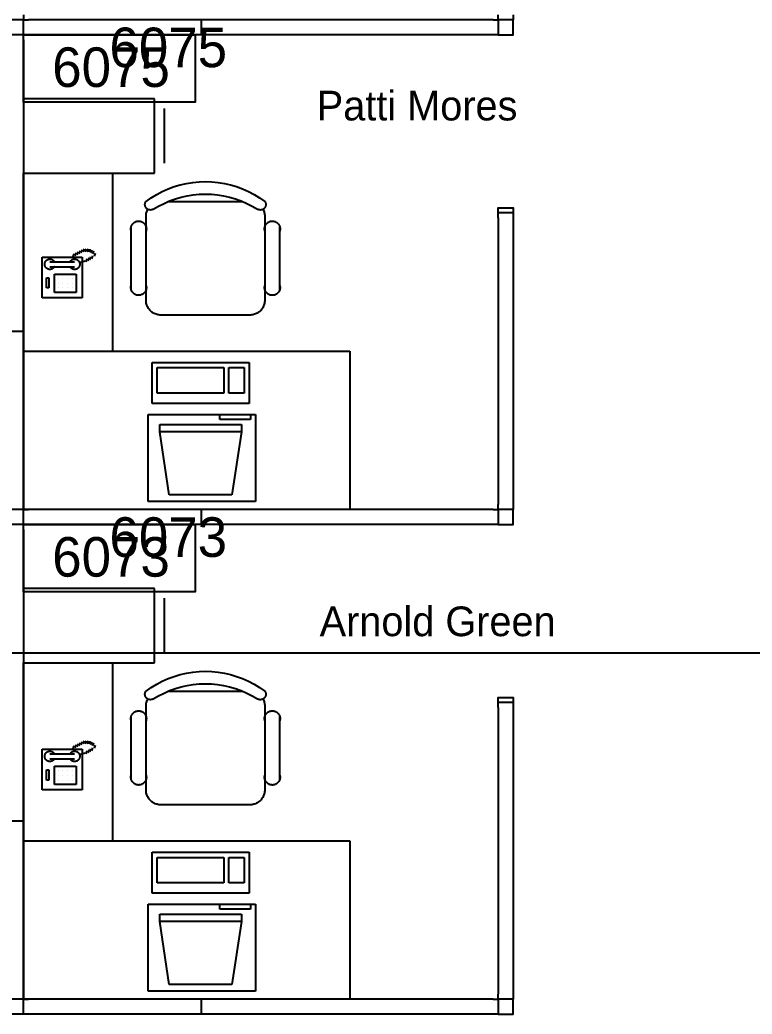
# Model space of a CAD drawing. Header units: millimetres. Extents: x 18694 to 89916, y 18694 to 89916.
# Drawn here: x 63316 to 67077, y 74955 to 80061 of the extents above; entities that cross this region are included whole.
import ezdxf

# ---------------------------------------------------------------- set-up
doc = ezdxf.new("R2010")
doc.units = ezdxf.units.MM
doc.layers.get('0').update_dxf_attribs({"linetype": 'CONTINUOUS'})
for name, color, linetype in [('EMPLOYEE', 7, 'CONTINUOUS'), ('GRIDLN', 7, 'CONTINUOUS'), ('PANELS_201', 7, 'CONTINUOUS'), ('RMNUM', 7, 'CONTINUOUS')]:
    doc.layers.add(name, color=color, linetype=linetype)

msp = doc.modelspace()

# ---------------------------------------------------------------- linework, layer by layer
for p, q in [((63334.9, 79655.953953), (63334.9, 79273.366453)), ((64008, 79655.953953), (63334.9, 79655.953953)), ((64008, 79273.366453), (64008, 79655.953953)), ((64058.8, 79324.166453), (64058.8, 79605.153953)), ((63334.9, 79273.366453), (64008, 79273.366453)), ((63334.9, 79273.366453), (63792.1, 79273.366453)), ((63334.9, 77546.166453), (63334.9, 79273.366453)), ((63792.1, 79273.366453), (63792.1, 78358.966453)), ((64079.784986, 79128.947148), (64457.742814, 79128.947148)), ((63963.9639, 78620.947148), (63963.9639, 79052.747148)), ((64573.5639, 79052.747148), (64573.5639, 78620.947148)), ((63887.7639, 78674.922148), (63887.7639, 78998.772148)), ((64650.830337, 78674.922148), (64650.830337, 78998.772148)), ((63630.33839, 78864.832152), (63635.41839, 78880.072152)), ((63640.49839, 78869.912152), (63645.57839, 78885.152152)), ((63650.65839, 78869.912152), (63655.73839, 78885.152152)), ((63660.81839, 78869.912152), (63665.89839, 78885.152152)), ((63670.97839, 78869.912152), (63676.05839, 78885.152152)), ((63681.13839, 78864.832152), (63686.21839, 78880.072152)), ((63430.164421, 78633.627943), (63430.164421, 78842.042114)), ((63430.164421, 78842.042114), (63636.007879, 78842.042114)), ((63589.69839, 78844.512152), (63594.77839, 78859.752152)), ((63599.85839, 78849.592152), (63604.93839, 78864.832152)), ((63610.01839, 78854.672152), (63615.09839, 78869.912152)), ((63620.17839, 78859.752152), (63625.25839, 78874.992152)), ((63636.007879, 78842.042114), (63636.007879, 78633.627943)), ((63655.73839, 78819.112152), (63660.81839, 78834.352152)), ((63665.89839, 78824.192152), (63670.97839, 78839.432152)), ((63676.05839, 78829.272152), (63681.13839, 78844.512152)), ((63686.21839, 78834.352152), (63691.29839, 78849.592152)), ((63691.29839, 78859.752152), (63696.37839, 78874.992152)), ((63698.532436, 78847.797837), (63703.612436, 78863.037837)), ((63469.905294, 78818.725237), (63596.905294, 78818.725237)), ((63469.905294, 78793.325237), (63596.905294, 78793.325237)), ((63621.756274, 78815.026881), (63650.65839, 78824.192152)), ((63453.354156, 78684.368647), (63453.354156, 78735.962397)), ((63453.354156, 78735.962397), (63465.260406, 78735.962397)), ((63465.260406, 78735.962397), (63465.260406, 78684.368647)), ((63493.041656, 78660.556147), (63493.041656, 78755.806147)), ((63493.041656, 78755.806147), (63604.166656, 78755.806147)), ((63512.885406, 78731.993647), (63512.885406, 78731.993647)), ((63536.697906, 78731.993647), (63536.697906, 78731.993647)), ((63560.510406, 78731.993647), (63560.510406, 78731.993647)), ((63584.322906, 78731.993647), (63584.322906, 78731.993647)), ((63604.166656, 78755.806147), (63604.166656, 78660.556147)), ((63465.260406, 78684.368647), (63453.354156, 78684.368647)), ((63512.885406, 78708.181147), (63512.885406, 78708.181147)), ((63512.885406, 78684.368647), (63512.885406, 78684.368647)), ((63536.697906, 78708.181147), (63536.697906, 78708.181147)), ((63536.697906, 78684.368647), (63536.697906, 78684.368647)), ((63560.510406, 78708.181147), (63560.510406, 78708.181147)), ((63560.510406, 78684.368647), (63560.510406, 78684.368647)), ((63584.322906, 78708.181147), (63584.322906, 78708.181147)), ((63584.322906, 78684.368647), (63584.322906, 78684.368647)), ((63636.007879, 78633.627943), (63430.164421, 78633.627943)), ((63604.166656, 78660.556147), (63493.041656, 78660.556147)), ((64497.3639, 78544.747148), (64040.1639, 78544.747148)), ((63334.9, 78358.966453), (65011.3, 78358.966453)), ((65011.3, 78358.966453), (65011.3, 77546.166453)), ((63995.563763, 78301.236858), (64494.497917, 78301.236858)), ((63995.563763, 78091.159319), (63995.563763, 78301.236858)), ((64021.823456, 78274.977165), (64363.199456, 78274.977165)), ((64021.823456, 78143.678704), (64021.823456, 78274.977165)), ((64363.199456, 78274.977165), (64363.199456, 78143.678704)), ((64389.459148, 78274.977165), (64468.238225, 78274.977165)), ((64389.459148, 78143.678704), (64389.459148, 78274.977165)), ((64468.238225, 78274.977165), (64468.238225, 78143.678704)), ((64494.497917, 78301.236858), (64494.497917, 78091.159319)), ((64363.199456, 78143.678704), (64021.823456, 78143.678704)), ((64468.238225, 78143.678704), (64389.459148, 78143.678704)), ((64494.497917, 78091.159319), (63995.563763, 78091.159319)), ((63975.048379, 78034.536858), (64526.501917, 78034.536858)), ((63975.048379, 77588.122088), (63975.048379, 78034.536858)), ((64342.684071, 78008.277165), (64342.684071, 78034.536858)), ((64500.242225, 78034.536858), (64500.242225, 78008.277165)), ((64526.501917, 78034.536858), (64526.501917, 77588.122088)), ((64034.875148, 77945.636858), (64034.875148, 77982.767567)), ((64034.875148, 77982.767567), (64453.975148, 77982.767567)), ((64500.242225, 78008.277165), (64342.684071, 78008.277165)), ((64453.975148, 77982.767567), (64453.975148, 77945.636858)), ((64453.975148, 77945.636858), (64034.875148, 77945.636858)), ((64082.242655, 77622.267687), (64034.875148, 77945.636858)), ((64453.975148, 77945.636858), (64405.199686, 77622.267687)), ((64405.199686, 77622.267687), (64082.242655, 77622.267687)), ((64526.501917, 77588.122088), (63975.048379, 77588.122088)), ((65011.3, 77546.166453), (63334.9, 77546.166453)), ((63334.9, 77141.353953), (63334.9, 76758.766453)), ((64008, 77141.353953), (63334.9, 77141.353953)), ((64008, 76758.766453), (64008, 77141.353953)), ((64058.8, 76809.566453), (64058.8, 77090.553953)), ((63334.9, 76758.766453), (64008, 76758.766453)), ((63334.9, 76758.766453), (63792.1, 76758.766453)), ((63334.9, 75031.566453), (63334.9, 76758.766453)), ((63792.1, 76758.766453), (63792.1, 75844.366453)), ((64079.784986, 76614.347148), (64457.742814, 76614.347148)), ((63963.9639, 76106.347148), (63963.9639, 76538.147148)), ((64573.5639, 76538.147148), (64573.5639, 76106.347148)), ((63887.7639, 76160.322148), (63887.7639, 76484.172148)), ((64650.830337, 76160.322148), (64650.830337, 76484.172148)), ((63589.69839, 76317.619457), (63594.77839, 76332.859457)), ((63599.85839, 76322.699457), (63604.93839, 76337.939457)), ((63610.01839, 76327.779457), (63615.09839, 76343.019457)), ((63620.17839, 76332.859457), (63625.25839, 76348.099457)), ((63630.33839, 76337.939457), (63635.41839, 76353.179457)), ((63640.49839, 76343.019457), (63645.57839, 76358.259457)), ((63650.65839, 76343.019457), (63655.73839, 76358.259457)), ((63660.81839, 76343.019457), (63665.89839, 76358.259457)), ((63670.97839, 76343.019457), (63676.05839, 76358.259457)), ((63681.13839, 76337.939457), (63686.21839, 76353.179457)), ((63691.29839, 76332.859457), (63696.37839, 76348.099457)), ((63698.532436, 76320.905141), (63703.612436, 76336.145141)), ((63430.164421, 76106.735247), (63430.164421, 76315.149419)), ((63430.164421, 76315.149419), (63636.007879, 76315.149419)), ((63469.905294, 76291.832541), (63596.905294, 76291.832541)), ((63621.756274, 76288.134185), (63650.65839, 76297.299457)), ((63636.007879, 76315.149419), (63636.007879, 76106.735247)), ((63655.73839, 76292.219457), (63660.81839, 76307.459457)), ((63665.89839, 76297.299457), (63670.97839, 76312.539457)), ((63676.05839, 76302.379457), (63681.13839, 76317.619457)), ((63686.21839, 76307.459457), (63691.29839, 76322.699457)), ((63469.905294, 76266.432541), (63596.905294, 76266.432541)), ((63493.041656, 76133.663451), (63493.041656, 76228.913451)), ((63493.041656, 76228.913451), (63604.166656, 76228.913451)), ((63604.166656, 76228.913451), (63604.166656, 76133.663451)), ((63453.354156, 76157.475951), (63453.354156, 76209.069701)), ((63453.354156, 76209.069701), (63465.260406, 76209.069701)), ((63465.260406, 76209.069701), (63465.260406, 76157.475951)), ((63512.885406, 76205.100951), (63512.885406, 76205.100951)), ((63512.885406, 76181.288451), (63512.885406, 76181.288451)), ((63536.697906, 76205.100951), (63536.697906, 76205.100951)), ((63536.697906, 76181.288451), (63536.697906, 76181.288451)), ((63560.510406, 76205.100951), (63560.510406, 76205.100951)), ((63560.510406, 76181.288451), (63560.510406, 76181.288451)), ((63584.322906, 76205.100951), (63584.322906, 76205.100951)), ((63584.322906, 76181.288451), (63584.322906, 76181.288451)), ((63465.260406, 76157.475951), (63453.354156, 76157.475951)), ((63604.166656, 76133.663451), (63493.041656, 76133.663451)), ((63512.885406, 76157.475951), (63512.885406, 76157.475951)), ((63536.697906, 76157.475951), (63536.697906, 76157.475951)), ((63560.510406, 76157.475951), (63560.510406, 76157.475951)), ((63584.322906, 76157.475951), (63584.322906, 76157.475951)), ((63636.007879, 76106.735247), (63430.164421, 76106.735247)), ((64497.3639, 76030.147148), (64040.1639, 76030.147148)), ((63334.9, 75844.366453), (65011.3, 75844.366453)), ((65011.3, 75844.366453), (65011.3, 75031.566453)), ((63995.563763, 75786.636858), (64494.497917, 75786.636858)), ((63995.563763, 75576.559319), (63995.563763, 75786.636858)), ((64494.497917, 75786.636858), (64494.497917, 75576.559319)), ((64021.823456, 75760.377165), (64363.199456, 75760.377165)), ((64021.823456, 75629.078704), (64021.823456, 75760.377165)), ((64363.199456, 75760.377165), (64363.199456, 75629.078704)), ((64389.459148, 75760.377165), (64468.238225, 75760.377165)), ((64389.459148, 75629.078704), (64389.459148, 75760.377165)), ((64468.238225, 75760.377165), (64468.238225, 75629.078704)), ((64363.199456, 75629.078704), (64021.823456, 75629.078704)), ((64468.238225, 75629.078704), (64389.459148, 75629.078704)), ((64494.497917, 75576.559319), (63995.563763, 75576.559319)), ((63975.048379, 75519.936858), (64526.501917, 75519.936858)), ((63975.048379, 75073.522088), (63975.048379, 75519.936858)), ((64342.684071, 75493.677165), (64342.684071, 75519.936858)), ((64500.242225, 75519.936858), (64500.242225, 75493.677165)), ((64526.501917, 75519.936858), (64526.501917, 75073.522088)), ((64034.875148, 75431.036858), (64034.875148, 75468.167567)), ((64034.875148, 75468.167567), (64453.975148, 75468.167567)), ((64500.242225, 75493.677165), (64342.684071, 75493.677165)), ((64453.975148, 75468.167567), (64453.975148, 75431.036858)), ((64453.975148, 75431.036858), (64034.875148, 75431.036858)), ((64082.242655, 75107.667687), (64034.875148, 75431.036858)), ((64453.975148, 75431.036858), (64405.199686, 75107.667687)), ((64405.199686, 75107.667687), (64082.242655, 75107.667687)), ((64526.501917, 75073.522088), (63975.048379, 75073.522088)), ((65011.3, 75031.566453), (63334.9, 75031.566453))]:
    msp.add_line(p, q)
for points in [[(63963.9639, 79128.947148), (63990.728601, 79147.70638), (64018.644231, 79164.705662), (64047.595234, 79179.874625), (64077.461766, 79193.150478), (64108.120195, 79204.478264), (64139.44361, 79213.811092), (64171.302347, 79221.11033), (64203.564527, 79226.345761), (64236.0966, 79229.495713), (64268.7639, 79230.547148), (64301.4312, 79229.495713), (64333.963273, 79226.345761), (64366.225453, 79221.11033), (64398.08419, 79213.811092), (64429.407605, 79204.478264), (64460.066034, 79193.150478), (64489.932566, 79179.874625), (64518.883569, 79164.705662), (64546.799199, 79147.70638), (64573.5639, 79128.947148)], [(64001.282653, 79088.355378), (64028.271414, 79104.331051), (64056.210711, 79118.579247), (64084.990113, 79131.043651), (64114.495872, 79141.674999), (64144.611368, 79150.43127), (64175.21757, 79157.277855), (64206.19351, 79162.187695), (64237.416756, 79165.141383), (64268.7639, 79166.127244), (64300.111044, 79165.141383), (64331.33429, 79162.187695), (64362.31023, 79157.277855), (64392.916432, 79150.43127), (64423.031928, 79141.674999), (64452.537687, 79131.043651), (64481.317089, 79118.579247), (64509.256386, 79104.331051), (64536.245147, 79088.355378)], [(64001.077431, 79088.683452), (63999.526288, 79087.781322), (63997.920286, 79086.980923), (63996.266087, 79086.285573), (63994.570556, 79085.69816), (63992.840725, 79085.221118), (63991.083772, 79084.856428), (63989.306986, 79084.605603), (63987.517738, 79084.469683), (63985.723451, 79084.449231), (63983.93157, 79084.544334), (63982.149528, 79084.754596), (63980.384719, 79085.079145), (63978.644464, 79085.516634), (63976.935984, 79086.065249), (63975.266366, 79086.722714), (63973.642538, 79087.4863), (63972.071235, 79088.35284), (63970.558978, 79089.318739), (63969.11204, 79090.379989), (63967.736423, 79091.532188), (63966.437836, 79092.770556), (63965.221665, 79094.089954), (63964.092957, 79095.484909), (63963.056393, 79096.949634), (63962.116275, 79098.478052), (63961.276502, 79100.063821), (63960.540559, 79101.700363), (63959.911499, 79103.380889), (63959.391932, 79105.098426), (63958.984013, 79106.845848), (63958.689435, 79108.615907), (63958.509419, 79110.401257), (63958.444713, 79112.194494), (63958.495585, 79113.988175), (63958.661824, 79115.774862), (63958.94274, 79117.54714), (63959.337169, 79119.297656), (63959.843472, 79121.01915), (63960.459551, 79122.704478), (63961.182849, 79124.346648), (63962.010364, 79125.938848), (63962.938665, 79127.474472), (63963.9639, 79128.947148)], [(63963.9639, 79052.747148), (63964.101842, 79057.33009), (63964.515169, 79061.89644), (63965.202385, 79066.429664), (63966.161001, 79070.91335), (63967.387546, 79075.331265), (63968.877581, 79079.667413), (63970.625709, 79083.906096), (63972.625603, 79088.031967)], [(64573.5639, 79128.947148), (64574.589135, 79127.474472), (64575.517436, 79125.938848), (64576.344951, 79124.346648), (64577.068249, 79122.704478), (64577.684328, 79121.01915), (64578.190631, 79119.297656), (64578.58506, 79117.54714), (64578.865976, 79115.774862), (64579.032215, 79113.988175), (64579.083087, 79112.194494), (64579.018381, 79110.401257), (64578.838365, 79108.615907), (64578.543787, 79106.845848), (64578.135868, 79105.098426), (64577.616301, 79103.380889), (64576.987241, 79101.700363), (64576.251298, 79100.063821), (64575.411525, 79098.478052), (64574.471407, 79096.949634), (64573.434843, 79095.484909), (64572.306135, 79094.089954), (64571.089964, 79092.770556), (64569.791377, 79091.532188), (64568.41576, 79090.379989), (64566.968822, 79089.318739), (64565.456565, 79088.35284), (64563.885262, 79087.4863), (64562.261434, 79086.722714), (64560.591816, 79086.065249), (64558.883336, 79085.516634), (64557.143081, 79085.079145), (64555.378272, 79084.754596), (64553.59623, 79084.544334), (64551.804349, 79084.449231), (64550.010062, 79084.469683), (64548.220814, 79084.605603), (64546.444028, 79084.856428), (64544.687075, 79085.221118), (64542.957244, 79085.69816), (64541.261712, 79086.285573), (64539.607514, 79086.980923), (64538.001512, 79087.781322), (64536.450369, 79088.683452)], [(64564.902197, 79088.031967), (64566.902091, 79083.906096), (64568.650219, 79079.667413), (64570.140254, 79075.331265), (64571.366799, 79070.91335), (64572.325415, 79066.429664), (64573.012631, 79061.89644), (64573.425958, 79057.33009), (64573.5639, 79052.747148)], [(63887.7639, 78976.547148), (63887.121922, 78979.048213), (63886.643941, 78981.585731), (63886.33198, 78984.14896), (63886.187359, 78986.72705), (63886.210691, 78989.309087), (63886.401876, 78991.884142), (63886.760107, 78994.441315), (63887.283865, 78996.969781), (63887.970935, 78999.458836), (63888.818407, 79001.897945), (63889.822695, 79004.276783), (63890.979546, 79006.58528), (63892.284065, 79008.813663), (63893.730729, 79010.9525), (63895.313414, 79012.992738), (63897.02542, 79014.92574), (63898.859501, 79016.743323), (63900.807894, 79018.437793), (63902.862349, 79020.001978), (63905.014171, 79021.429257), (63907.254251, 79022.713587), (63909.573106, 79023.849532), (63911.960921, 79024.832284), (63914.407588, 79025.657682), (63916.90275, 79026.322233), (63919.435845, 79026.823123), (63921.996151, 79027.158233), (63924.572829, 79027.326143), (63927.154971, 79027.326143), (63929.731649, 79027.158233), (63932.291954, 79026.823123), (63934.82505, 79026.322233), (63937.320212, 79025.657682), (63939.766879, 79024.832284), (63942.154694, 79023.849532), (63944.473549, 79022.713587), (63946.713629, 79021.429257), (63948.865451, 79020.001978), (63950.919906, 79018.437793), (63952.868299, 79016.743323), (63954.70238, 79014.92574), (63956.414386, 79012.992738), (63957.997071, 79010.9525), (63959.443735, 79008.813663), (63960.748254, 79006.58528), (63961.905105, 79004.276783), (63962.909393, 79001.897945), (63963.756865, 78999.458836), (63964.443935, 78996.969781), (63964.967693, 78994.441315), (63965.325924, 78991.884142), (63965.517109, 78989.309087), (63965.540441, 78986.72705), (63965.39582, 78984.14896), (63965.083859, 78981.585731), (63964.605878, 78979.048213), (63963.9639, 78976.547148)], [(64574.630337, 78976.547148), (64573.988359, 78979.048213), (64573.510378, 78981.585731), (64573.198417, 78984.14896), (64573.053796, 78986.72705), (64573.077128, 78989.309087), (64573.268314, 78991.884142), (64573.626544, 78994.441315), (64574.150302, 78996.969781), (64574.837372, 78999.458836), (64575.684844, 79001.897945), (64576.689132, 79004.276783), (64577.845983, 79006.58528), (64579.150502, 79008.813663), (64580.597166, 79010.9525), (64582.179851, 79012.992738), (64583.891857, 79014.92574), (64585.725939, 79016.743323), (64587.674331, 79018.437793), (64589.728786, 79020.001978), (64591.880608, 79021.429257), (64594.120688, 79022.713587), (64596.439543, 79023.849532), (64598.827358, 79024.832284), (64601.274025, 79025.657682), (64603.769188, 79026.322233), (64606.302283, 79026.823123), (64608.862588, 79027.158233), (64611.439266, 79027.326143), (64614.021409, 79027.326143), (64616.598086, 79027.158233), (64619.158392, 79026.823123), (64621.691487, 79026.322233), (64624.186649, 79025.657682), (64626.633316, 79024.832284), (64629.021131, 79023.849532), (64631.339986, 79022.713587), (64633.580066, 79021.429257), (64635.731888, 79020.001978), (64637.786344, 79018.437793), (64639.734736, 79016.743323), (64641.568817, 79014.92574), (64643.280824, 79012.992738), (64644.863509, 79010.9525), (64646.310172, 79008.813663), (64647.614691, 79006.58528), (64648.771543, 79004.276783), (64649.77583, 79001.897945), (64650.623302, 78999.458836), (64651.310372, 78996.969781), (64651.834131, 78994.441315), (64652.192361, 78991.884142), (64652.383547, 78989.309087), (64652.406878, 78986.72705), (64652.262258, 78984.14896), (64651.950296, 78981.585731), (64651.472315, 78979.048213), (64650.830337, 78976.547148)], [(63493.304097, 78793.325237), (63492.425621, 78791.82563), (63491.451175, 78790.386535), (63490.38491, 78789.014085), (63489.231371, 78787.714128), (63487.995473, 78786.492204), (63486.682484, 78785.353521), (63485.297999, 78784.30293), (63483.847917, 78783.34491), (63482.338419, 78782.483543), (63480.775936, 78781.722498), (63479.167128, 78781.065021), (63477.51885, 78780.513912), (63475.838128, 78780.07152), (63474.132122, 78779.73973), (63472.408103, 78779.519956), (63470.673419, 78779.413136), (63468.935462, 78779.419723), (63467.201637, 78779.53969), (63465.479334, 78779.772526), (63463.775892, 78780.117238), (63462.098571, 78780.572358), (63460.454519, 78781.135946), (63458.850741, 78781.8056), (63457.294072, 78782.578467), (63455.791147, 78783.451252), (63454.348369, 78784.420237), (63452.971887, 78785.481292), (63451.667567, 78786.629896), (63450.440968, 78787.861153), (63449.297316, 78789.169817), (63448.241486, 78790.55031), (63447.277976, 78791.996751), (63446.410894, 78793.502974), (63445.643933, 78795.06256), (63444.980362, 78796.668865), (63444.42301, 78798.315042), (63443.97425, 78799.994076), (63443.635997, 78801.698812), (63443.40969, 78803.421985), (63443.296296, 78805.156252), (63443.296296, 78806.894222), (63443.40969, 78808.628489), (63443.635997, 78810.351662), (63443.97425, 78812.056398), (63444.42301, 78813.735432), (63444.980362, 78815.381609), (63445.643933, 78816.987913), (63446.410894, 78818.5475), (63447.277976, 78820.053723), (63448.241486, 78821.500163), (63449.297316, 78822.880657), (63450.440968, 78824.18932), (63451.667567, 78825.420578), (63452.971887, 78826.569181), (63454.348369, 78827.630236), (63455.791147, 78828.599221), (63457.294072, 78829.472007), (63458.850741, 78830.244873), (63460.454519, 78830.914527), (63462.098571, 78831.478115), (63463.775892, 78831.933235), (63465.479334, 78832.277947), (63467.201637, 78832.510783), (63468.935462, 78832.630751), (63470.673419, 78832.637338), (63472.408103, 78832.530517), (63474.132122, 78832.310744), (63475.838128, 78831.978954), (63477.51885, 78831.536562), (63479.167128, 78830.985453), (63480.775936, 78830.327975), (63482.338419, 78829.566931), (63483.847917, 78828.705563), (63485.297999, 78827.747543), (63486.682484, 78826.696953), (63487.995473, 78825.558269), (63489.231371, 78824.336346), (63490.38491, 78823.036389), (63491.451175, 78821.663939), (63492.425621, 78820.224844), (63493.304097, 78818.725237)], [(63573.506492, 78818.725237), (63574.384968, 78820.224844), (63575.359414, 78821.663939), (63576.425679, 78823.036389), (63577.579218, 78824.336346), (63578.815115, 78825.558269), (63580.128104, 78826.696953), (63581.51259, 78827.747543), (63582.962672, 78828.705563), (63584.47217, 78829.566931), (63586.034653, 78830.327975), (63587.643461, 78830.985453), (63589.291738, 78831.536562), (63590.972461, 78831.978954), (63592.678467, 78832.310744), (63594.402485, 78832.530517), (63596.13717, 78832.637338), (63597.875127, 78832.630751), (63599.608952, 78832.510783), (63601.331255, 78832.277947), (63603.034696, 78831.933235), (63604.712017, 78831.478115), (63606.35607, 78830.914527), (63607.959848, 78830.244873), (63609.516517, 78829.472007), (63611.019442, 78828.599221), (63612.46222, 78827.630236), (63613.838702, 78826.569181), (63615.143022, 78825.420578), (63616.369621, 78824.18932), (63617.513273, 78822.880657), (63618.569103, 78821.500163), (63619.532612, 78820.053723), (63620.399695, 78818.5475), (63621.166656, 78816.987913), (63621.830227, 78815.381609), (63622.387579, 78813.735432), (63622.836338, 78812.056398), (63623.174592, 78810.351662), (63623.400898, 78808.628489), (63623.514293, 78806.894222), (63623.514293, 78805.156252), (63623.400898, 78803.421985), (63623.174592, 78801.698812), (63622.836338, 78799.994076), (63622.387579, 78798.315042), (63621.830227, 78796.668865), (63621.166656, 78795.06256), (63620.399695, 78793.502974), (63619.532612, 78791.996751), (63618.569103, 78790.55031), (63617.513273, 78789.169817), (63616.369621, 78787.861153), (63615.143022, 78786.629896), (63613.838702, 78785.481292), (63612.46222, 78784.420237), (63611.019442, 78783.451252), (63609.516517, 78782.578467), (63607.959848, 78781.8056), (63606.35607, 78781.135946), (63604.712017, 78780.572358), (63603.034696, 78780.117238), (63601.331255, 78779.772526), (63599.608952, 78779.53969), (63597.875127, 78779.419723), (63596.13717, 78779.413136), (63594.402485, 78779.519956), (63592.678467, 78779.73973), (63590.972461, 78780.07152), (63589.291738, 78780.513912), (63587.643461, 78781.065021), (63586.034653, 78781.722498), (63584.47217, 78782.483543), (63582.962672, 78783.34491), (63581.51259, 78784.30293), (63580.128104, 78785.353521), (63578.815115, 78786.492204), (63577.579218, 78787.714128), (63576.425679, 78789.014085), (63575.359414, 78790.386535), (63574.384968, 78791.82563), (63573.506492, 78793.325237)], [(63963.9639, 78697.147148), (63964.605878, 78694.646083), (63965.083859, 78692.108566), (63965.39582, 78689.545337), (63965.540441, 78686.967247), (63965.517109, 78684.38521), (63965.325924, 78681.810154), (63964.967693, 78679.252982), (63964.443935, 78676.724516), (63963.756865, 78674.23546), (63962.909393, 78671.796351), (63961.905105, 78669.417514), (63960.748254, 78667.109017), (63959.443735, 78664.880634), (63957.997071, 78662.741796), (63956.414386, 78660.701559), (63954.70238, 78658.768557), (63952.868299, 78656.950974), (63950.919906, 78655.256504), (63948.865451, 78653.692318), (63946.713629, 78652.26504), (63944.473549, 78650.98071), (63942.154694, 78649.844765), (63939.766879, 78648.862013), (63937.320212, 78648.036615), (63934.82505, 78647.372064), (63932.291954, 78646.871173), (63929.731649, 78646.536064), (63927.154971, 78646.368154), (63924.572829, 78646.368154), (63921.996151, 78646.536064), (63919.435845, 78646.871173), (63916.90275, 78647.372064), (63914.407588, 78648.036615), (63911.960921, 78648.862013), (63909.573106, 78649.844765), (63907.254251, 78650.98071), (63905.014171, 78652.26504), (63902.862349, 78653.692318), (63900.807894, 78655.256504), (63898.859501, 78656.950974), (63897.02542, 78658.768557), (63895.313414, 78660.701559), (63893.730729, 78662.741796), (63892.284065, 78664.880634), (63890.979546, 78667.109017), (63889.822695, 78669.417514), (63888.818407, 78671.796351), (63887.970935, 78674.23546), (63887.283865, 78676.724516), (63886.760107, 78679.252982), (63886.401876, 78681.810154), (63886.210691, 78684.38521), (63886.187359, 78686.967247), (63886.33198, 78689.545337), (63886.643941, 78692.108566), (63887.121922, 78694.646083), (63887.7639, 78697.147148)], [(64650.830337, 78697.147148), (64651.472315, 78694.646083), (64651.950296, 78692.108566), (64652.262258, 78689.545337), (64652.406878, 78686.967247), (64652.383547, 78684.38521), (64652.192361, 78681.810154), (64651.834131, 78679.252982), (64651.310372, 78676.724516), (64650.623302, 78674.23546), (64649.77583, 78671.796351), (64648.771543, 78669.417514), (64647.614691, 78667.109017), (64646.310172, 78664.880634), (64644.863509, 78662.741796), (64643.280824, 78660.701559), (64641.568817, 78658.768557), (64639.734736, 78656.950974), (64637.786344, 78655.256504), (64635.731888, 78653.692318), (64633.580066, 78652.26504), (64631.339986, 78650.98071), (64629.021131, 78649.844765), (64626.633316, 78648.862013), (64624.186649, 78648.036615), (64621.691487, 78647.372064), (64619.158392, 78646.871173), (64616.598086, 78646.536064), (64614.021409, 78646.368154), (64611.439266, 78646.368154), (64608.862588, 78646.536064), (64606.302283, 78646.871173), (64603.769188, 78647.372064), (64601.274025, 78648.036615), (64598.827358, 78648.862013), (64596.439543, 78649.844765), (64594.120688, 78650.98071), (64591.880608, 78652.26504), (64589.728786, 78653.692318), (64587.674331, 78655.256504), (64585.725939, 78656.950974), (64583.891857, 78658.768557), (64582.179851, 78660.701559), (64580.597166, 78662.741796), (64579.150502, 78664.880634), (64577.845983, 78667.109017), (64576.689132, 78669.417514), (64575.684844, 78671.796351), (64574.837372, 78674.23546), (64574.150302, 78676.724516), (64573.626544, 78679.252982), (64573.268314, 78681.810154), (64573.077128, 78684.38521), (64573.053796, 78686.967247), (64573.198417, 78689.545337), (64573.510378, 78692.108566), (64573.988359, 78694.646083), (64574.630337, 78697.147148)], [(64040.1639, 78544.747148), (64035.180182, 78544.910298), (64030.217804, 78545.39905), (64025.298017, 78546.21131), (64020.441889, 78547.3436), (64015.670213, 78548.791073), (64011.003422, 78550.547528), (64006.461502, 78552.605445), (64002.0639, 78554.956013), (63997.829448, 78557.589164), (63993.776279, 78560.493624), (63989.921749, 78563.656955), (63986.282363, 78567.065612), (63982.873707, 78570.704997), (63979.710375, 78574.559527), (63976.805916, 78578.612697), (63974.172764, 78582.847148), (63971.822197, 78587.24475), (63969.76428, 78591.786671), (63968.007824, 78596.453461), (63966.560352, 78601.225137), (63965.428062, 78606.081266), (63964.615802, 78611.001053), (63964.12705, 78615.96343), (63963.9639, 78620.947148)], [(64573.5639, 78620.947148), (64573.40075, 78615.96343), (64572.911998, 78611.001053), (64572.099738, 78606.081266), (64570.967448, 78601.225137), (64569.519976, 78596.453461), (64567.76352, 78591.786671), (64565.705603, 78587.24475), (64563.355036, 78582.847148), (64560.721884, 78578.612697), (64557.817425, 78574.559527), (64554.654093, 78570.704997), (64551.245437, 78567.065612), (64547.606051, 78563.656955), (64543.751521, 78560.493624), (64539.698352, 78557.589164), (64535.4639, 78554.956013), (64531.066298, 78552.605445), (64526.524378, 78550.547528), (64521.857587, 78548.791073), (64517.085911, 78547.3436), (64512.229783, 78546.21131), (64507.309996, 78545.39905), (64502.347618, 78544.910298), (64497.3639, 78544.747148)], [(63963.9639, 76614.347148), (63990.728601, 76633.10638), (64018.644231, 76650.105662), (64047.595234, 76665.274625), (64077.461766, 76678.550478), (64108.120195, 76689.878264), (64139.44361, 76699.211092), (64171.302347, 76706.51033), (64203.564527, 76711.745761), (64236.0966, 76714.895713), (64268.7639, 76715.947148), (64301.4312, 76714.895713), (64333.963273, 76711.745761), (64366.225453, 76706.51033), (64398.08419, 76699.211092), (64429.407605, 76689.878264), (64460.066034, 76678.550478), (64489.932566, 76665.274625), (64518.883569, 76650.105662), (64546.799199, 76633.10638), (64573.5639, 76614.347148)], [(64001.282653, 76573.755378), (64028.271414, 76589.731051), (64056.210711, 76603.979247), (64084.990113, 76616.443651), (64114.495872, 76627.074999), (64144.611368, 76635.83127), (64175.21757, 76642.677855), (64206.19351, 76647.587695), (64237.416756, 76650.541383), (64268.7639, 76651.527244), (64300.111044, 76650.541383), (64331.33429, 76647.587695), (64362.31023, 76642.677855), (64392.916432, 76635.83127), (64423.031928, 76627.074999), (64452.537687, 76616.443651), (64481.317089, 76603.979247), (64509.256386, 76589.731051), (64536.245147, 76573.755378)], [(64001.077431, 76574.083452), (63999.526288, 76573.181322), (63997.920286, 76572.380923), (63996.266087, 76571.685573), (63994.570556, 76571.09816), (63992.840725, 76570.621118), (63991.083772, 76570.256428), (63989.306986, 76570.005603), (63987.517738, 76569.869683), (63985.723451, 76569.849231), (63983.93157, 76569.944334), (63982.149528, 76570.154596), (63980.384719, 76570.479145), (63978.644464, 76570.916634), (63976.935984, 76571.465249), (63975.266366, 76572.122714), (63973.642538, 76572.8863), (63972.071235, 76573.75284), (63970.558978, 76574.718739), (63969.11204, 76575.779989), (63967.736423, 76576.932188), (63966.437836, 76578.170556), (63965.221665, 76579.489954), (63964.092957, 76580.884909), (63963.056393, 76582.349634), (63962.116275, 76583.878052), (63961.276502, 76585.463821), (63960.540559, 76587.100363), (63959.911499, 76588.780889), (63959.391932, 76590.498426), (63958.984013, 76592.245848), (63958.689435, 76594.015907), (63958.509419, 76595.801257), (63958.444713, 76597.594494), (63958.495585, 76599.388175), (63958.661824, 76601.174862), (63958.94274, 76602.94714), (63959.337169, 76604.697656), (63959.843472, 76606.41915), (63960.459551, 76608.104478), (63961.182849, 76609.746648), (63962.010364, 76611.338848), (63962.938665, 76612.874472), (63963.9639, 76614.347148)], [(64573.5639, 76614.347148), (64574.589135, 76612.874472), (64575.517436, 76611.338848), (64576.344951, 76609.746648), (64577.068249, 76608.104478), (64577.684328, 76606.41915), (64578.190631, 76604.697656), (64578.58506, 76602.94714), (64578.865976, 76601.174862), (64579.032215, 76599.388175), (64579.083087, 76597.594494), (64579.018381, 76595.801257), (64578.838365, 76594.015907), (64578.543787, 76592.245848), (64578.135868, 76590.498426), (64577.616301, 76588.780889), (64576.987241, 76587.100363), (64576.251298, 76585.463821), (64575.411525, 76583.878052), (64574.471407, 76582.349634), (64573.434843, 76580.884909), (64572.306135, 76579.489954), (64571.089964, 76578.170556), (64569.791377, 76576.932188), (64568.41576, 76575.779989), (64566.968822, 76574.718739), (64565.456565, 76573.75284), (64563.885262, 76572.8863), (64562.261434, 76572.122714), (64560.591816, 76571.465249), (64558.883336, 76570.916634), (64557.143081, 76570.479145), (64555.378272, 76570.154596), (64553.59623, 76569.944334), (64551.804349, 76569.849231), (64550.010062, 76569.869683), (64548.220814, 76570.005603), (64546.444028, 76570.256428), (64544.687075, 76570.621118), (64542.957244, 76571.09816), (64541.261712, 76571.685573), (64539.607514, 76572.380923), (64538.001512, 76573.181322), (64536.450369, 76574.083452)], [(63963.9639, 76538.147148), (63964.101842, 76542.73009), (63964.515169, 76547.29644), (63965.202385, 76551.829664), (63966.161001, 76556.31335), (63967.387546, 76560.731265), (63968.877581, 76565.067413), (63970.625709, 76569.306096), (63972.625603, 76573.431967)], [(64564.902197, 76573.431967), (64566.902091, 76569.306096), (64568.650219, 76565.067413), (64570.140254, 76560.731265), (64571.366799, 76556.31335), (64572.325415, 76551.829664), (64573.012631, 76547.29644), (64573.425958, 76542.73009), (64573.5639, 76538.147148)], [(63887.7639, 76461.947148), (63887.121922, 76464.448213), (63886.643941, 76466.985731), (63886.33198, 76469.54896), (63886.187359, 76472.12705), (63886.210691, 76474.709087), (63886.401876, 76477.284142), (63886.760107, 76479.841315), (63887.283865, 76482.369781), (63887.970935, 76484.858836), (63888.818407, 76487.297945), (63889.822695, 76489.676783), (63890.979546, 76491.98528), (63892.284065, 76494.213663), (63893.730729, 76496.3525), (63895.313414, 76498.392738), (63897.02542, 76500.32574), (63898.859501, 76502.143323), (63900.807894, 76503.837793), (63902.862349, 76505.401978), (63905.014171, 76506.829257), (63907.254251, 76508.113587), (63909.573106, 76509.249532), (63911.960921, 76510.232284), (63914.407588, 76511.057682), (63916.90275, 76511.722233), (63919.435845, 76512.223123), (63921.996151, 76512.558233), (63924.572829, 76512.726143), (63927.154971, 76512.726143), (63929.731649, 76512.558233), (63932.291954, 76512.223123), (63934.82505, 76511.722233), (63937.320212, 76511.057682), (63939.766879, 76510.232284), (63942.154694, 76509.249532), (63944.473549, 76508.113587), (63946.713629, 76506.829257), (63948.865451, 76505.401978), (63950.919906, 76503.837793), (63952.868299, 76502.143323), (63954.70238, 76500.32574), (63956.414386, 76498.392738), (63957.997071, 76496.3525), (63959.443735, 76494.213663), (63960.748254, 76491.98528), (63961.905105, 76489.676783), (63962.909393, 76487.297945), (63963.756865, 76484.858836), (63964.443935, 76482.369781), (63964.967693, 76479.841315), (63965.325924, 76477.284142), (63965.517109, 76474.709087), (63965.540441, 76472.12705), (63965.39582, 76469.54896), (63965.083859, 76466.985731), (63964.605878, 76464.448213), (63963.9639, 76461.947148)], [(64574.630337, 76461.947148), (64573.988359, 76464.448213), (64573.510378, 76466.985731), (64573.198417, 76469.54896), (64573.053796, 76472.12705), (64573.077128, 76474.709087), (64573.268314, 76477.284142), (64573.626544, 76479.841315), (64574.150302, 76482.369781), (64574.837372, 76484.858836), (64575.684844, 76487.297945), (64576.689132, 76489.676783), (64577.845983, 76491.98528), (64579.150502, 76494.213663), (64580.597166, 76496.3525), (64582.179851, 76498.392738), (64583.891857, 76500.32574), (64585.725939, 76502.143323), (64587.674331, 76503.837793), (64589.728786, 76505.401978), (64591.880608, 76506.829257), (64594.120688, 76508.113587), (64596.439543, 76509.249532), (64598.827358, 76510.232284), (64601.274025, 76511.057682), (64603.769188, 76511.722233), (64606.302283, 76512.223123), (64608.862588, 76512.558233), (64611.439266, 76512.726143), (64614.021409, 76512.726143), (64616.598086, 76512.558233), (64619.158392, 76512.223123), (64621.691487, 76511.722233), (64624.186649, 76511.057682), (64626.633316, 76510.232284), (64629.021131, 76509.249532), (64631.339986, 76508.113587), (64633.580066, 76506.829257), (64635.731888, 76505.401978), (64637.786344, 76503.837793), (64639.734736, 76502.143323), (64641.568817, 76500.32574), (64643.280824, 76498.392738), (64644.863509, 76496.3525), (64646.310172, 76494.213663), (64647.614691, 76491.98528), (64648.771543, 76489.676783), (64649.77583, 76487.297945), (64650.623302, 76484.858836), (64651.310372, 76482.369781), (64651.834131, 76479.841315), (64652.192361, 76477.284142), (64652.383547, 76474.709087), (64652.406878, 76472.12705), (64652.262258, 76469.54896), (64651.950296, 76466.985731), (64651.472315, 76464.448213), (64650.830337, 76461.947148)], [(63493.304097, 76266.432541), (63492.425621, 76264.932934), (63491.451175, 76263.493839), (63490.38491, 76262.121389), (63489.231371, 76260.821432), (63487.995473, 76259.599509), (63486.682484, 76258.460825), (63485.297999, 76257.410235), (63483.847917, 76256.452215), (63482.338419, 76255.590847), (63480.775936, 76254.829803), (63479.167128, 76254.172325), (63477.51885, 76253.621216), (63475.838128, 76253.178824), (63474.132122, 76252.847034), (63472.408103, 76252.627261), (63470.673419, 76252.52044), (63468.935462, 76252.527027), (63467.201637, 76252.646995), (63465.479334, 76252.87983), (63463.775892, 76253.224543), (63462.098571, 76253.679663), (63460.454519, 76254.243251), (63458.850741, 76254.912905), (63457.294072, 76255.685771), (63455.791147, 76256.558557), (63454.348369, 76257.527542), (63452.971887, 76258.588597), (63451.667567, 76259.7372), (63450.440968, 76260.968458), (63449.297316, 76262.277121), (63448.241486, 76263.657615), (63447.277976, 76265.104055), (63446.410894, 76266.610278), (63445.643933, 76268.169865), (63444.980362, 76269.776169), (63444.42301, 76271.422346), (63443.97425, 76273.10138), (63443.635997, 76274.806116), (63443.40969, 76276.529289), (63443.296296, 76278.263556), (63443.296296, 76280.001526), (63443.40969, 76281.735793), (63443.635997, 76283.458966), (63443.97425, 76285.163702), (63444.42301, 76286.842736), (63444.980362, 76288.488913), (63445.643933, 76290.095218), (63446.410894, 76291.654804), (63447.277976, 76293.161027), (63448.241486, 76294.607468), (63449.297316, 76295.987961), (63450.440968, 76297.296625), (63451.667567, 76298.527882), (63452.971887, 76299.676486), (63454.348369, 76300.737541), (63455.791147, 76301.706526), (63457.294072, 76302.579311), (63458.850741, 76303.352178), (63460.454519, 76304.021832), (63462.098571, 76304.58542), (63463.775892, 76305.04054), (63465.479334, 76305.385252), (63467.201637, 76305.618088), (63468.935462, 76305.738055), (63470.673419, 76305.744642), (63472.408103, 76305.637822), (63474.132122, 76305.418048), (63475.838128, 76305.086258), (63477.51885, 76304.643866), (63479.167128, 76304.092757), (63480.775936, 76303.43528), (63482.338419, 76302.674235), (63483.847917, 76301.812868), (63485.297999, 76300.854847), (63486.682484, 76299.804257), (63487.995473, 76298.665574), (63489.231371, 76297.44365), (63490.38491, 76296.143693), (63491.451175, 76294.771243), (63492.425621, 76293.332148), (63493.304097, 76291.832541)], [(63573.506492, 76291.832541), (63574.384968, 76293.332148), (63575.359414, 76294.771243), (63576.425679, 76296.143693), (63577.579218, 76297.44365), (63578.815115, 76298.665574), (63580.128104, 76299.804257), (63581.51259, 76300.854847), (63582.962672, 76301.812868), (63584.47217, 76302.674235), (63586.034653, 76303.43528), (63587.643461, 76304.092757), (63589.291738, 76304.643866), (63590.972461, 76305.086258), (63592.678467, 76305.418048), (63594.402485, 76305.637822), (63596.13717, 76305.744642), (63597.875127, 76305.738055), (63599.608952, 76305.618088), (63601.331255, 76305.385252), (63603.034696, 76305.04054), (63604.712017, 76304.58542), (63606.35607, 76304.021832), (63607.959848, 76303.352178), (63609.516517, 76302.579311), (63611.019442, 76301.706526), (63612.46222, 76300.737541), (63613.838702, 76299.676486), (63615.143022, 76298.527882), (63616.369621, 76297.296625), (63617.513273, 76295.987961), (63618.569103, 76294.607468), (63619.532612, 76293.161027), (63620.399695, 76291.654804), (63621.166656, 76290.095218), (63621.830227, 76288.488913), (63622.387579, 76286.842736), (63622.836338, 76285.163702), (63623.174592, 76283.458966), (63623.400898, 76281.735793), (63623.514293, 76280.001526), (63623.514293, 76278.263556), (63623.400898, 76276.529289), (63623.174592, 76274.806116), (63622.836338, 76273.10138), (63622.387579, 76271.422346), (63621.830227, 76269.776169), (63621.166656, 76268.169865), (63620.399695, 76266.610278), (63619.532612, 76265.104055), (63618.569103, 76263.657615), (63617.513273, 76262.277121), (63616.369621, 76260.968458), (63615.143022, 76259.7372), (63613.838702, 76258.588597), (63612.46222, 76257.527542), (63611.019442, 76256.558557), (63609.516517, 76255.685771), (63607.959848, 76254.912905), (63606.35607, 76254.243251), (63604.712017, 76253.679663), (63603.034696, 76253.224543), (63601.331255, 76252.87983), (63599.608952, 76252.646995), (63597.875127, 76252.527027), (63596.13717, 76252.52044), (63594.402485, 76252.627261), (63592.678467, 76252.847034), (63590.972461, 76253.178824), (63589.291738, 76253.621216), (63587.643461, 76254.172325), (63586.034653, 76254.829803), (63584.47217, 76255.590847), (63582.962672, 76256.452215), (63581.51259, 76257.410235), (63580.128104, 76258.460825), (63578.815115, 76259.599509), (63577.579218, 76260.821432), (63576.425679, 76262.121389), (63575.359414, 76263.493839), (63574.384968, 76264.932934), (63573.506492, 76266.432541)], [(63963.9639, 76182.547148), (63964.605878, 76180.046083), (63965.083859, 76177.508566), (63965.39582, 76174.945337), (63965.540441, 76172.367247), (63965.517109, 76169.78521), (63965.325924, 76167.210154), (63964.967693, 76164.652982), (63964.443935, 76162.124516), (63963.756865, 76159.63546), (63962.909393, 76157.196351), (63961.905105, 76154.817514), (63960.748254, 76152.509017), (63959.443735, 76150.280634), (63957.997071, 76148.141796), (63956.414386, 76146.101559), (63954.70238, 76144.168557), (63952.868299, 76142.350974), (63950.919906, 76140.656504), (63948.865451, 76139.092318), (63946.713629, 76137.66504), (63944.473549, 76136.38071), (63942.154694, 76135.244765), (63939.766879, 76134.262013), (63937.320212, 76133.436615), (63934.82505, 76132.772064), (63932.291954, 76132.271173), (63929.731649, 76131.936064), (63927.154971, 76131.768154), (63924.572829, 76131.768154), (63921.996151, 76131.936064), (63919.435845, 76132.271173), (63916.90275, 76132.772064), (63914.407588, 76133.436615), (63911.960921, 76134.262013), (63909.573106, 76135.244765), (63907.254251, 76136.38071), (63905.014171, 76137.66504), (63902.862349, 76139.092318), (63900.807894, 76140.656504), (63898.859501, 76142.350974), (63897.02542, 76144.168557), (63895.313414, 76146.101559), (63893.730729, 76148.141796), (63892.284065, 76150.280634), (63890.979546, 76152.509017), (63889.822695, 76154.817514), (63888.818407, 76157.196351), (63887.970935, 76159.63546), (63887.283865, 76162.124516), (63886.760107, 76164.652982), (63886.401876, 76167.210154), (63886.210691, 76169.78521), (63886.187359, 76172.367247), (63886.33198, 76174.945337), (63886.643941, 76177.508566), (63887.121922, 76180.046083), (63887.7639, 76182.547148)], [(64650.830337, 76182.547148), (64651.472315, 76180.046083), (64651.950296, 76177.508566), (64652.262258, 76174.945337), (64652.406878, 76172.367247), (64652.383547, 76169.78521), (64652.192361, 76167.210154), (64651.834131, 76164.652982), (64651.310372, 76162.124516), (64650.623302, 76159.63546), (64649.77583, 76157.196351), (64648.771543, 76154.817514), (64647.614691, 76152.509017), (64646.310172, 76150.280634), (64644.863509, 76148.141796), (64643.280824, 76146.101559), (64641.568817, 76144.168557), (64639.734736, 76142.350974), (64637.786344, 76140.656504), (64635.731888, 76139.092318), (64633.580066, 76137.66504), (64631.339986, 76136.38071), (64629.021131, 76135.244765), (64626.633316, 76134.262013), (64624.186649, 76133.436615), (64621.691487, 76132.772064), (64619.158392, 76132.271173), (64616.598086, 76131.936064), (64614.021409, 76131.768154), (64611.439266, 76131.768154), (64608.862588, 76131.936064), (64606.302283, 76132.271173), (64603.769188, 76132.772064), (64601.274025, 76133.436615), (64598.827358, 76134.262013), (64596.439543, 76135.244765), (64594.120688, 76136.38071), (64591.880608, 76137.66504), (64589.728786, 76139.092318), (64587.674331, 76140.656504), (64585.725939, 76142.350974), (64583.891857, 76144.168557), (64582.179851, 76146.101559), (64580.597166, 76148.141796), (64579.150502, 76150.280634), (64577.845983, 76152.509017), (64576.689132, 76154.817514), (64575.684844, 76157.196351), (64574.837372, 76159.63546), (64574.150302, 76162.124516), (64573.626544, 76164.652982), (64573.268314, 76167.210154), (64573.077128, 76169.78521), (64573.053796, 76172.367247), (64573.198417, 76174.945337), (64573.510378, 76177.508566), (64573.988359, 76180.046083), (64574.630337, 76182.547148)], [(64040.1639, 76030.147148), (64035.180182, 76030.310298), (64030.217804, 76030.79905), (64025.298017, 76031.61131), (64020.441889, 76032.7436), (64015.670213, 76034.191073), (64011.003422, 76035.947528), (64006.461502, 76038.005445), (64002.0639, 76040.356013), (63997.829448, 76042.989164), (63993.776279, 76045.893624), (63989.921749, 76049.056955), (63986.282363, 76052.465612), (63982.873707, 76056.104997), (63979.710375, 76059.959527), (63976.805916, 76064.012697), (63974.172764, 76068.247148), (63971.822197, 76072.64475), (63969.76428, 76077.186671), (63968.007824, 76081.853461), (63966.560352, 76086.625137), (63965.428062, 76091.481266), (63964.615802, 76096.401053), (63964.12705, 76101.36343), (63963.9639, 76106.347148)], [(64573.5639, 76106.347148), (64573.40075, 76101.36343), (64572.911998, 76096.401053), (64572.099738, 76091.481266), (64570.967448, 76086.625137), (64569.519976, 76081.853461), (64567.76352, 76077.186671), (64565.705603, 76072.64475), (64563.355036, 76068.247148), (64560.721884, 76064.012697), (64557.817425, 76059.959527), (64554.654093, 76056.104997), (64551.245437, 76052.465612), (64547.606051, 76049.056955), (64543.751521, 76045.893624), (64539.698352, 76042.989164), (64535.4639, 76040.356013), (64531.066298, 76038.005445), (64526.524378, 76035.947528), (64521.857587, 76034.191073), (64517.085911, 76032.7436), (64512.229783, 76031.61131), (64507.309996, 76030.79905), (64502.347618, 76030.310298), (64497.3639, 76030.147148)]]:
    msp.add_lwpolyline(points)
at = {"layer": 'GRIDLN', "color": 9}
msp.add_line((88696.8, 76809.6), (18694.4, 76809.6), dxfattribs=at)
at = {"layer": 'PANELS_201', "color": 6}
for p, q in [((63334.9, 79959.166447), (63334.9, 78485.966447)), ((63334.9, 78435.166447), (63334.9, 77571.566447))]:
    msp.add_line(p, q, dxfattribs=at)
for points in [[(63334.9, 80086.166447), (63334.9, 80060.766447), (63258.7, 80060.766447), (63258.7, 80086.166447)], [(63360.3, 79984.566447), (63334.9, 79984.566447), (63334.9, 80060.766447), (63360.3, 80060.766447)], [(64223.9, 80060.766447), (63360.3, 80060.766447)], [(64274.7, 80060.766447), (64223.9, 80060.766447)], [(64249.3, 79984.566447), (64249.3, 80060.766447)], [(65747.9, 80060.766447), (64274.7, 80060.766447)], [(65747.9, 80060.766447), (65773.3, 80060.766447), (65773.3, 79984.566447), (65747.9, 79984.566447)], [(65849.5, 80086.166447), (65849.5, 80060.766447), (65773.3, 80060.766447), (65773.3, 80086.166447)], [(65773.3, 79984.566447), (65849.5, 79984.566447), (65849.5, 80060.766447)], [(63334.9, 79959.166447), (63334.9, 79984.566447), (63258.7, 79984.566447), (63258.7, 79959.166447)], [(64223.9, 79984.566447), (63360.3, 79984.566447)], [(64274.7, 79984.566447), (64223.9, 79984.566447)], [(65747.9, 79984.566447), (64274.7, 79984.566447)], [(65773.3, 79044.766447), (65773.3, 79070.166447), (65773.3, 79095.566447), (65849.5, 79095.566447), (65849.5, 79044.766447)], [(65849.5, 79070.166447), (65773.3, 79070.166447)], [(65773.3, 79044.766447), (65773.3, 77571.566447)], [(65849.5, 79044.766447), (65849.5, 77571.566447)], [(63334.9, 78485.966447), (63334.9, 78435.166447)], [(63334.9, 78460.566447), (63258.7, 78460.566447)], [(63334.9, 77571.566447), (63334.9, 77546.166447), (63258.7, 77546.166447), (63258.7, 77571.566447)], [(65849.5, 77571.566447), (65849.5, 77546.166447), (65773.3, 77546.166447), (65773.3, 77571.566447)], [(63360.3, 77469.966447), (63334.9, 77469.966447), (63334.9, 77546.166447), (63360.3, 77546.166447)], [(64223.9, 77546.166447), (63360.3, 77546.166447)], [(64274.7, 77546.166447), (64223.9, 77546.166447)], [(64249.3, 77469.966447), (64249.3, 77546.166447)], [(65747.9, 77546.166447), (64274.7, 77546.166447)], [(65747.9, 77546.166447), (65773.3, 77546.166447), (65773.3, 77469.966447), (65747.9, 77469.966447)], [(65773.3, 77469.966447), (65849.5, 77469.966447), (65849.5, 77546.166447)], [(63334.9, 77444.566447), (63334.9, 77469.966447), (63258.7, 77469.966447), (63258.7, 77444.566447)], [(64223.9, 77469.966447), (63360.3, 77469.966447)], [(64274.7, 77469.966447), (64223.9, 77469.966447)], [(65747.9, 77469.966447), (64274.7, 77469.966447)], [(63334.9, 77444.566447), (63334.9, 75971.366447)], [(65773.3, 76530.166447), (65773.3, 76555.566447), (65773.3, 76580.966447), (65849.5, 76580.966447), (65849.5, 76530.166447)], [(65849.5, 76555.566447), (65773.3, 76555.566447)], [(65773.3, 76530.166447), (65773.3, 75056.966447)], [(65849.5, 76530.166447), (65849.5, 75056.966447)], [(63334.9, 75971.366447), (63334.9, 75920.566447)], [(63334.9, 75945.966447), (63258.7, 75945.966447)], [(63334.9, 75920.566447), (63334.9, 75056.966447)], [(63334.9, 75056.966447), (63334.9, 75031.566447), (63258.7, 75031.566447), (63258.7, 75056.966447)], [(65849.5, 75056.966447), (65849.5, 75031.566447), (65773.3, 75031.566447), (65773.3, 75056.966447)], [(63360.3, 74955.366447), (63334.9, 74955.366447), (63334.9, 75031.566447), (63360.3, 75031.566447)], [(64223.9, 75031.566447), (63360.3, 75031.566447)], [(64274.7, 75031.566447), (64223.9, 75031.566447)], [(64249.3, 74955.366447), (64249.3, 75031.566447)], [(65747.9, 75031.566447), (64274.7, 75031.566447)], [(65747.9, 75031.566447), (65773.3, 75031.566447), (65773.3, 74955.366447), (65747.9, 74955.366447)], [(65773.3, 74955.366447), (65849.5, 74955.366447), (65849.5, 75031.566447)], [(63334.9, 74955.366447), (63258.7, 74955.366447)], [(64223.9, 74955.366447), (63360.3, 74955.366447)], [(64274.7, 74955.366447), (64223.9, 74955.366447)], [(65747.9, 74955.366447), (64274.7, 74955.366447)]]:
    msp.add_lwpolyline(points, dxfattribs=at)
at = {"layer": 'RMNUM', "color": 30}
for points in [[(63334.9, 79984.566447), (64216.82897, 79984.566447), (64216.82897, 79637.666759), (63334.9, 79637.666759), (63334.9, 79984.566447)], [(63334.9, 77469.966447), (64216.82897, 77469.966447), (64216.82897, 77123.066759), (63334.9, 77123.066759), (63334.9, 77469.966447)]]:
    msp.add_lwpolyline(points, dxfattribs=at)

# ---------------------------------------------------------------- texts
at = {"layer": 'EMPLOYEE', "color": 1}
for s, p in [('Patti Mores', (64840.974508, 79544.399357)), ('Arnold Green', (64855.826221, 76896.109306))]:
    msp.add_text(s, height=152.4, dxfattribs=at).set_placement(p)
at = {"layer": 'RMNUM', "color": 30}
for s, p in [('6075', (63775.864498, 79817.92708)), ('6075', (63481.950212, 79716.32708)), ('6073', (63775.864498, 77303.32708)), ('6073', (63481.950212, 77201.72708))]:
    msp.add_text(s, height=203.2, dxfattribs=at).set_placement(p)

doc.saveas('drawing.dxf')
